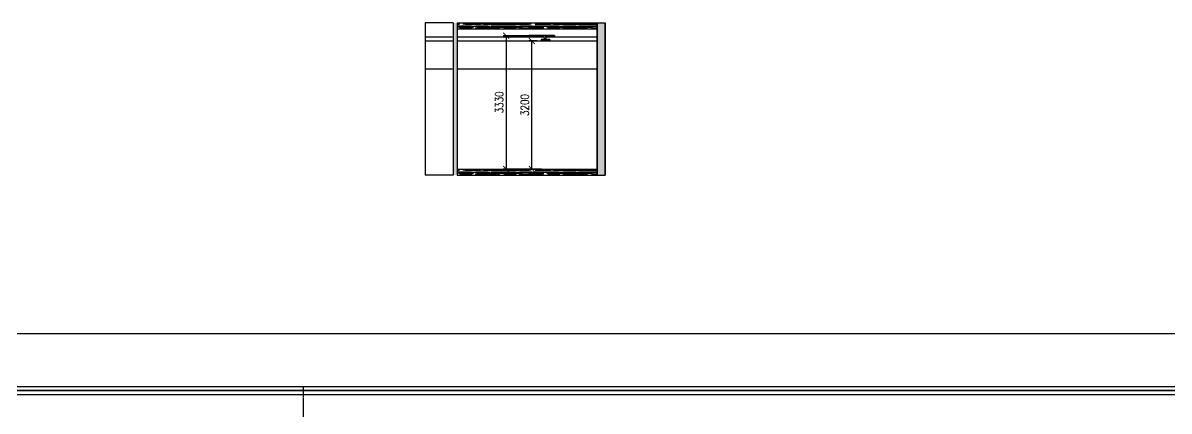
# Model space of a CAD drawing. Header units: millimetres. Extents: x 0 to 79758, y -5689 to 63441.
# Drawn here: x 24072 to 52712, y 53746 to 63441 of the extents above; entities that cross this region are included whole.
import ezdxf

# ---------------------------------------------------------------- set-up
doc = ezdxf.new("R2010")
doc.units = ezdxf.units.MM
doc.linetypes.add('CENTER', pattern=[50.8, 31.75, -6.35, 6.35, -6.35])
for name, color, linetype in [('A-GRID', 253, 'CENTER'), ('A-WALL-FULL', 8, 'Continuous'), ('AC-CHR', 60, 'Continuous'), ('AC-CHS', 30, 'Continuous'), ('FALSE-CEILING-LEVEL', 5, 'Continuous'), ('LOGO LINE', 7, 'Continuous'), ('LOGO1LINE', 7, 'Continuous')]:
    doc.layers.add(name, color=color, linetype=linetype)
doc.styles.add('ROMANS', font='romans.shx', dxfattribs={"width": 0.8})
doc.dimstyles.new('100 of DIM2', dxfattribs={"dimscale": 0, "dimtxt": 200, "dimasz": 150, "dimexe": 75, "dimexo": 200, "dimgap": 75, "dimtad": 1, "dimdec": 0, "dimrnd": 5, "dimzin": 0, "dimdsep": 46, "dimtxsty": 'ROMANS', "dimblk": 'ARCHTICK', "dimcen": 100, "dimclrd": 94, "dimclre": 94, "dimclrt": 2, "dimadec": 0, "dimazin": 0, "dimtfac": 1, "dimtdec": 0, "dimtofl": 0, "dimtmove": 2, "dimatfit": 3, "dimldrblk": 'OPEN90', "dimfxl": 75, "dimtolj": 1, "dimtzin": 0, "dimarcsym": 0})

# ---------------------------------------------------------------- blocks, each defined once
blk = doc.blocks.new('_ArchTick')
at = {"color": 0, "linetype": 'ByBlock', "const_width": 0.15}
blk.add_lwpolyline([(-0.5, -0.5), (0.5, 0.5)], dxfattribs=at)
blk = doc.blocks.new('*D143')
at = {"layer": 'AC-CHS', "color": 94, "lineweight": -2, "transparency": 16777216}
for p, q in [((37030, 63123), (36074, 63123)), ((36149, 63123), (36149, 59791)), ((37030, 59791), (36074, 59791))]:
    blk.add_line(p, q, dxfattribs=at)
at = {"layer": 'Defpoints', "color": 0, "transparency": 16777216}
for p in [(37230, 63123), (36149, 59791), (37230, 59791)]:
    blk.add_point(p, dxfattribs=at)
at = {"layer": 'AC-CHS', "color": 94, "lineweight": -2, "transparency": 16777216, "xscale": 150, "yscale": 150, "zscale": 150}
for p, rotation in [((36149, 63123), 90), ((36149, 59791), 270)]:
    blk.add_blockref('_ArchTick', p, dxfattribs=dict(at, rotation=rotation))
at = {"layer": 'AC-CHS', "color": 2, "transparency": 16777216, "insert": (35974, 61457), "char_height": 200, "attachment_point": 5, "rotation": 90, "style": 'ROMANS'}
blk.add_mtext('\\A1;3330', dxfattribs=at)
blk = doc.blocks.new('*D141')
at = {"layer": 'AC-CHS', "color": 94, "lineweight": -2, "transparency": 16777216}
for p, q in [((36910, 62991), (36712, 62991)), ((36787, 59791), (36787, 62991)), ((36826, 59791), (36712, 59791))]:
    blk.add_line(p, q, dxfattribs=at)
at = {"layer": 'Defpoints', "color": 0, "transparency": 16777216}
for p in [(36787, 62991), (37110, 62991), (37026, 59791)]:
    blk.add_point(p, dxfattribs=at)
at = {"layer": 'AC-CHS', "color": 94, "lineweight": -2, "transparency": 16777216, "xscale": 150, "yscale": 150, "zscale": 150}
for p, rotation in [((36787, 62991), 90), ((36787, 59791), 270)]:
    blk.add_blockref('_ArchTick', p, dxfattribs=dict(at, rotation=rotation))
at = {"layer": 'AC-CHS', "color": 2, "transparency": 16777216, "insert": (36612, 61391), "char_height": 200, "attachment_point": 5, "rotation": 90, "style": 'ROMANS'}
blk.add_mtext('\\A1;3200', dxfattribs=at)

msp = doc.modelspace()

# ---------------------------------------------------------------- hatches: boundary and pattern name
at = {"layer": 'A-WALL-FULL', "true_color": 0xf26722}
h = msp.add_hatch(dxfattribs=at)
h.set_pattern_fill('BRSTONE', color=30, scale=2)
h.set_pattern_definition([(0, (-1045461.29, 1413454.396), (0, 16.764), []), (90, (-1045415.57, 1413454.396), (-25.4, 16.764), [16.764, -16.764]), (90, (-1045420.65, 1413454.396), (-25.4, 16.764), [16.764, -16.764]), (0, (-1045415.57, 1413457.19), (25.4, 16.764), [-45.72, 5.08]), (0, (-1045415.57, 1413459.984), (25.4, 16.764), [-45.72, 5.08]), (0, (-1045415.57, 1413462.778), (25.4, 16.764), [-45.72, 5.08]), (0, (-1045415.57, 1413465.572), (25.4, 16.764), [-45.72, 5.08]), (0, (-1045415.57, 1413468.366), (25.4, 16.764), [-45.72, 5.08])])
h.paths.add_polyline_path([(34921.9, 63441.3), (34821.9, 63441.3), (34821.9, 59641.3), (34921.9, 59641.3)])
at = {"layer": 'A-WALL-FULL', "true_color": 0xed1f24}
h = msp.add_hatch(dxfattribs=at)
h.set_pattern_fill('AR-RROOF', color=240, scale=3)
h.set_pattern_definition([(0, (-1040061.29, 1417104.396), (167.64, 76.2), [1143, -152.4, 381, -76.2]), (0, (-1039959.94, 1417142.5), (-76.2, 101.346), [228.6, -25.146, 457.2, -57.15]), (0, (-1040023.19, 1417169.166), (396.24, 51.054), [609.6, -106.68, 304.8, -76.2])])
h.paths.add_polyline_path([(34921.9, 63441.3), (34921.9, 63291.3), (38421.9, 63291.3), (38421.9, 63441.3)])
at = {"layer": 'A-WALL-FULL', "true_color": 0xf26722}
h = msp.add_hatch(dxfattribs=at)
h.set_pattern_fill('BRSTONE', color=30, scale=2)
h.set_pattern_definition([(0, (-1041861.29, 1413454.396), (0, 16.764), []), (90, (-1041815.57, 1413454.396), (-25.4, 16.764), [16.764, -16.764]), (90, (-1041820.65, 1413454.396), (-25.4, 16.764), [16.764, -16.764]), (0, (-1041815.57, 1413457.19), (25.4, 16.764), [-45.72, 5.08]), (0, (-1041815.57, 1413459.984), (25.4, 16.764), [-45.72, 5.08]), (0, (-1041815.57, 1413462.778), (25.4, 16.764), [-45.72, 5.08]), (0, (-1041815.57, 1413465.572), (25.4, 16.764), [-45.72, 5.08]), (0, (-1041815.57, 1413468.366), (25.4, 16.764), [-45.72, 5.08])])
h.paths.add_polyline_path([(38621.9, 63441.3), (38421.9, 63441.3), (38421.9, 59641.3), (38621.9, 59641.3)])
at = {"layer": 'A-WALL-FULL', "true_color": 0xed1f24}
h = msp.add_hatch(dxfattribs=at)
h.set_pattern_fill('AR-RROOF', color=240, scale=3)
h.set_pattern_definition([(0, (-1040061.29, 1413454.396), (167.64, 76.2), [1143, -152.4, 381, -76.2]), (0, (-1039959.94, 1413492.5), (-76.2, 101.346), [228.6, -25.146, 457.2, -57.15]), (0, (-1040023.19, 1413519.166), (396.24, 51.054), [609.6, -106.68, 304.8, -76.2])])
h.paths.add_polyline_path([(38421.9, 59641.3), (38421.9, 59791.3), (34921.9, 59791.3), (34921.9, 59641.3)])

# ---------------------------------------------------------------- linework, layer by layer
at = {"layer": 'A-GRID', "ltscale": 0.1}
msp.add_line((31071.9, 54351.2), (31071.9, 6216.9), dxfattribs=at)
at = {"layer": 'A-WALL-FULL'}
for p, q in [((34821.9, 63441.3), (34821.9, 59641.3)), ((34921.9, 63441.3), (34921.9, 59641.3)), ((34921.9, 63441.3), (38421.9, 63441.3)), ((38421.9, 63441.3), (38421.9, 59641.3)), ((38421.9, 63441.3), (38621.9, 63441.3)), ((38421.9, 59641.3), (38421.9, 63441.3)), ((38621.9, 63441.3), (38621.9, 59641.3)), ((38621.9, 59641.3), (38621.9, 63441.3)), ((34921.9, 63291.3), (38421.9, 63291.3)), ((34921.9, 59791.3), (38421.9, 59791.3)), ((34921.9, 59641.3), (38421.9, 59641.3)), ((38421.9, 59641.3), (38621.9, 59641.3))]:
    msp.add_line(p, q, dxfattribs=at)
at = {"layer": 'AC-CHR'}
for p, q in [((37269.5, 63131.3), (37069.5, 63131.3)), ((37138.8, 63091.3), (37354.5, 63091.3)), ((37354.5, 63123.3), (37144.5, 63123.3)), ((37144.5, 63123.3), (37144.5, 63091.3)), ((37176.5, 63123.3), (37176.5, 63091.3)), ((37201.5, 63123.3), (37201.5, 63091.3)), ((37229.5, 63123.3), (37229.5, 63131.3)), ((37269.5, 63123.3), (37269.5, 63131.3)), ((37297.5, 63123.3), (37297.5, 63091.3)), ((37322.5, 63123.3), (37322.5, 63091.3)), ((37354.5, 63123.3), (37354.5, 63091.3))]:
    msp.add_line(p, q, dxfattribs=at)
msp.add_circle((37249.5, 63107.3), 16, dxfattribs=at)
at = {"layer": 'AC-CHS'}
for p, q in [((34121.9, 63441.3), (34121.9, 59641.3)), ((34821.9, 63441.3), (34121.9, 63441.3)), ((37069.5, 63131.3), (36709.5, 63131.3)), ((37069.5, 63091.3), (36709.5, 63091.3)), ((37234.5, 63023.3), (37024.5, 63023.3)), ((37024.5, 63023.3), (37024.5, 62991.3)), ((37056.5, 63023.3), (37056.5, 62991.3)), ((37081.5, 63023.3), (37081.5, 62991.3)), ((37109.5, 63031.3), (37109.5, 63051.3)), ((37109.5, 63031.3), (37109.5, 63023.3)), ((37149.5, 63031.3), (37109.5, 63031.3)), ((37149.5, 63031.3), (37149.5, 63051.3)), ((37149.5, 63031.3), (37149.5, 63023.3)), ((37177.5, 63023.3), (37177.5, 62991.3)), ((37202.5, 63023.3), (37202.5, 62991.3)), ((37234.5, 63023.3), (37234.5, 62991.3)), ((37234.5, 62991.3), (37024.5, 62991.3)), ((34821.9, 59641.3), (34121.9, 59641.3))]:
    msp.add_line(p, q, dxfattribs=at)
msp.add_circle((37129.5, 63007.3), 16, dxfattribs=at)
for radius in [80, 40]:
    msp.add_arc((37069.5, 63051.3, 0), radius, 0, 90, dxfattribs=at)
at = {"layer": 'FALSE-CEILING-LEVEL'}
for p, q in [((34121.9, 63091.3), (34821.9, 63091.3)), ((34921.9, 63091.3), (37069.5, 63091.3)), ((37138.8, 63091.3), (38421.9, 63091.3)), ((34121.9, 62991.3), (34821.9, 62991.3)), ((34921.9, 62991.3), (38421.9, 62991.3)), ((34121.9, 62291.3), (34821.9, 62291.3)), ((34921.9, 62291.3), (38421.9, 62291.3))]:
    msp.add_line(p, q, dxfattribs=at)
at = {"layer": 'LOGO LINE'}
msp.add_lwpolyline([(79758, 0), (1000, 0), (1000, 55687.5), (79758, 55687.5)], close=True, dxfattribs=at)
at = {"layer": 'LOGO1LINE'}
for points in [[(78432.1, 1325.9), (2325.9, 1325.9), (2325.9, 54361.6), (78432.1, 54361.6)], [(68123.4, 1524.8), (2524.8, 1524.8), (2524.8, 54162.7), (68123.4, 54162.7)]]:
    msp.add_lwpolyline(points, close=True, dxfattribs=at)
at = {"layer": 'LOGO1LINE', "const_width": 39.8}
msp.add_lwpolyline([(78332.7, 1425.3), (2425.3, 1425.3), (2425.3, 54262.2), (78332.7, 54262.2)], close=True, dxfattribs=at)

# ---------------------------------------------------------------- dimensions: what is measured, and where the dimension line sits
at = {"layer": 'AC-CHS'}
for base, p1, p2, picture, middle in [((36149, 59791.3), (37229.5, 63123.3), (37229.5, 59791.3), '*D143', (35974, 61457.3)), ((36786.5, 62991.3), (37025.8, 59791.3), (37109.5, 62991.3), '*D141', (36611.5, 61391.3))]:
    dim = msp.add_linear_dim(base=base, p1=p1, p2=p2, angle=90, dimstyle='100 of DIM2', override={"dimscale": 1, "dimfxl": 0.2}, dxfattribs=at)
    dim.commit()
    dim.dimension.update_dxf_attribs({"geometry": picture, "text_midpoint": middle})

doc.saveas('drawing.dxf')
